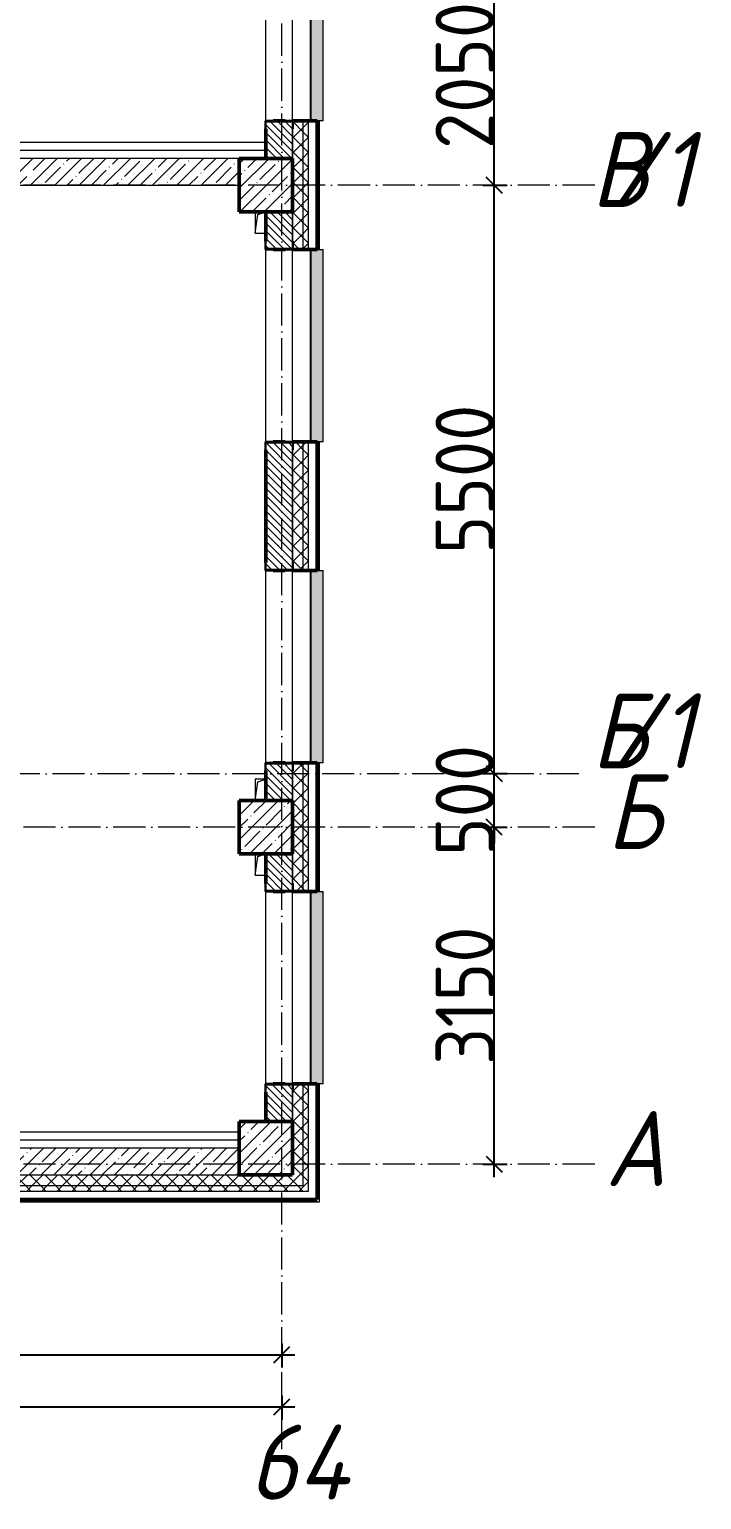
# Model space of a CAD drawing. Header units: millimetres. Extents: x -12989 to 629078, y -109036 to 555275.
# Drawn here: x 615357 to 621641, y 85832 to 99571 of the extents above; entities that cross this region are included whole.
import ezdxf

# ---------------------------------------------------------------- set-up
doc = ezdxf.new("R2010")
doc.units = ezdxf.units.MM
doc.linetypes.add('50_200_ШТРИХ_1Т_ш5_п1_п1_', pattern=[700, 500, -100, 0, -100])
for name, color, linetype, lineweight in [('A-____-____-DIMS', 7, 'Continuous', 9), ('A-DETL-____-OTLN-4', 7, 'Continuous', 18), ('A-GENM-____-MCUT', 7, 'Continuous', 25), ('A-GENM-____-OTLN', 7, 'Continuous', 9), ('A-GENM-____-OTLN-1', 7, 'Continuous', 25), ('A-GLAZ-____-OTLN', 7, 'Continuous', 9), ('A-WALL-____-MCUT-1', 7, 'Continuous', 9), ('A-WALL-____-MCUT-2', 7, 'Continuous', 50), ('A-WALL-____-MCUT-3', 7, 'Continuous', 9), ('A-WALL-____-OTLN', 7, 'Continuous', 9), ('A-WALL-____-PATT-1', 7, 'Continuous', 9), ('A-WALL-FNSH-MCUT-1', 7, 'Continuous', 9), ('S-COLS-____-MCUT', 7, 'Continuous', 50), ('S-COLS-____-OTLN', 7, 'Continuous', 9), ('S-GRID-____-IDEN', 7, 'Continuous', 9), ('S-GRID-____-OTLN-1', 7, '50_200_ШТРИХ_1Т_ш5_п1_п1_', 9)]:
    doc.layers.add(name, color=color, linetype=linetype, lineweight=lineweight)
doc.layers.add('A-GLAZ-____-OTLN-1', color=7, linetype='Continuous', lineweight=9, true_color=0xc0c0c0)
doc.styles.add('ISOCPEUR_I', font='isocpeui.ttf', dxfattribs={"width": 0.9, "height": 2.5})
doc.styles.add('ISOCPEUR_I_9', font='isocpeui.ttf', dxfattribs={"width": 0.9, "height": 250})
doc.styles.add('СПДС', font='isocpeur.ttf', dxfattribs={"width": 0.9})
doc.dimstyles.new('ISO-2_5_0_9К_БОЛЬШОЙ_ОСИ', dxfattribs={"dimscale": 304.8, "dimtxt": 248.995294, "dimasz": 0.492126, "dimexe": 0.393701, "dimexo": 0, "dimgap": 0, "dimtad": 1, "dimdec": 0, "dimzin": 0, "dimdsep": 46, "dimtxsty": 'ISOCPEUR_I_9', "dimblk1": 'OBLIQUE', "dimblk2": 'OBLIQUE', "dimsah": 1, "dimcen": 0.09, "dimdle": 0.393701, "dimazin": 0, "dimtfac": 1, "dimtdec": 4, "dimtix": 1, "dimtmove": 0, "dimatfit": 3, "dimfxl": 1, "dimtvp": 1, "dimtolj": 1, "dimtzin": 0, "dimarcsym": 2})
pattern_1 = [(45, (516567.8, 90784.41), (-70.71068, 70.71068), []), (135, (516567.8, 90784.41), (-70.71068, -70.71068), [])]
pattern_2 = [(135, (516567.8, 90784.41), (-35.35534, -35.35534), [])]
pattern_3 = [(45, (516567.8, 90784.41), (-114.04925, 114.04925), []), (45, (516681.85, 90784.41), (-114.04925, 114.04925), [201.612, -40.322, 3.353, -36.97])]
pattern_4 = [(45, (516567.8, 90784.41), (-85.53659, 85.53659), []), (45, (516624.82, 90784.41), (-85.53659, 85.53659), [])]

# ---------------------------------------------------------------- blocks, each defined once
blk = doc.blocks.new('BSC_Колонна _Прямоугольная - 500х500-V20-АР1_План отверстий 2 этажа в осях 1-64_А-ГГ')
at = {"layer": 'S-COLS-____-OTLN'}
h = blk.add_hatch(dxfattribs=at)
h.set_pattern_fill('FP_49', color=256, style=0, pattern_type=2)
h.set_pattern_definition([(45, (-101000, 1668.96), (-114.04925, 114.04925), []), (45, (-100885.95, 1668.96), (-114.04925, 114.04925), [201.613, -40.323, 3.353, -36.97])])
h.paths.add_polyline_path([(-250, -250), (250, -250), (250, 250), (-250, 250), (-250, -175)], flags=0)
at = {"layer": 'S-COLS-____-MCUT'}
for p, q in [((250, 250), (-250, 250)), ((-250, 250), (-250, -250)), ((250, -250), (250, 250)), ((-250, -250), (250, -250))]:
    blk.add_line(p, q, dxfattribs=at)
blk = doc.blocks.new('BSC_Колонна _Прямоугольная - 500х500-V22-АР1_План отверстий 2 этажа в осях 1-64_А-ГГ')
at = {"layer": 'S-COLS-____-OTLN'}
h = blk.add_hatch(dxfattribs=at)
h.set_pattern_fill('FP_51', color=256, style=0, pattern_type=2)
h.set_pattern_definition([(45, (-101000, -7331.04), (-114.04925, 114.04925), []), (45, (-100885.95, -7331.04), (-114.04925, 114.04925), [201.613, -40.323, 3.353, -36.97])])
h.paths.add_polyline_path([(-250, -250), (250, -250), (250, 250), (-250, 250)], flags=0)
at = {"layer": 'S-COLS-____-MCUT'}
for p, q in [((250, 250), (-250, 250)), ((-250, 250), (-250, -250)), ((250, -250), (250, 250)), ((-250, -250), (250, -250))]:
    blk.add_line(p, q, dxfattribs=at)
blk = doc.blocks.new('BSC_Колонна _Прямоугольная - 500х500-V77-АР1_План отверстий 2 этажа в осях 1-64_А-ГГ')
at = {"layer": 'S-COLS-____-OTLN'}
h = blk.add_hatch(dxfattribs=at)
h.set_pattern_fill('FP_106', color=256, style=0, pattern_type=2)
h.set_pattern_definition([(45, (-101000, -1331.04), (-114.04925, 114.04925), []), (45, (-100885.95, -1331.04), (-114.04925, 114.04925), [201.613, -40.323, 3.353, -36.97])])
h.paths.add_polyline_path([(-250, -250), (250, -250), (250, 250), (-250, 250)], flags=0)
at = {"layer": 'S-COLS-____-MCUT'}
for p, q in [((250, 250), (-250, 250)), ((-250, 250), (-250, -250)), ((250, -250), (250, 250)), ((-250, -250), (250, -250))]:
    blk.add_line(p, q, dxfattribs=at)
blk = doc.blocks.new('Фахверк_СКБ_Уголок - 250_2700-27497298-АР1_План отверстий 2 этажа в осях 1-64_А-ГГ')
at = {"layer": 'A-GENM-____-MCUT'}
for p, q in [((200, 181), (125, 181)), ((125, 181), (125, 106)), ((131, 106), (131, 175)), ((131, 175), (200, 175)), ((200, 175), (200, 181)), ((125, 106), (131, 106)), ((131, -6), (125, -6)), ((125, -6), (125, -81)), ((125, -81), (200, -81)), ((131, -75), (131, -6)), ((200, -75), (131, -75)), ((200, -81), (200, -75))]:
    blk.add_line(p, q, dxfattribs=at)
blk = doc.blocks.new('AR_Отверстие прямоугольное _в плите_ - AR_Отверстие прямоугольное _в плите_-V163-АР1_План отверстий 2 этажа в осях 1-64_А-ГГ')
at = {"layer": 'A-GENM-____-OTLN'}
for p, q in [((-50, 99), (-50, -100)), ((-50, -100), (-25, 75)), ((-25, 75), (48, 99)), ((-50, -100), (50, -100))]:
    blk.add_line(p, q, dxfattribs=at)
blk = doc.blocks.new('AR_Отверстие прямоугольное _в плите_ - AR_Отверстие прямоугольное _в плите_-V164-АР1_План отверстий 2 этажа в осях 1-64_А-ГГ')
at = {"layer": 'A-GENM-____-OTLN'}
for p, q in [((-50, 100), (-50, -100)), ((-50, -100), (-25, 75)), ((-25, 75), (50, 100)), ((-50, -100), (50, -100))]:
    blk.add_line(p, q, dxfattribs=at)
blk = doc.blocks.new('AR_Отверстие прямоугольное _в плите_ - AR_Отверстие прямоугольное _в плите_-V167-АР1_План отверстий 2 этажа в осях 1-64_А-ГГ')
at = {"layer": 'A-GENM-____-OTLN'}
for p, q in [((50, 100), (-50, 100)), ((-50, 100), (-50, -100)), ((-50, -100), (-25, 75)), ((-25, 75), (50, 100))]:
    blk.add_line(p, q, dxfattribs=at)
blk = doc.blocks.new('Отлив_СКБ - Отлив витража_120_НВФ-V194-АР1_План отверстий 2 этажа в осях 1-64_А-ГГ')
at = {"layer": 'A-GLAZ-____-OTLN-1'}
for points in [[(1800, -2), (1800, 0), (0, 0), (0, -2), (1544, -2)], [(1544, -120), (1800, -120), (1800, -2), (0, -2), (0, -120)]]:
    blk.add_hatch(color=256, dxfattribs=at).paths.add_polyline_path(points, flags=0)
at = {"layer": 'A-GLAZ-____-OTLN'}
for p, q in [((0, 0), (1800, 0)), ((1800, -2), (0, -2)), ((0, -120), (0, -83)), ((0, -120), (1800, -120)), ((1800, -83), (1800, -120))]:
    blk.add_line(p, q, dxfattribs=at)
blk = doc.blocks.new('_Oblique')
at = {"color": 0, "linetype": 'ByBlock', "lineweight": -2}
blk.add_line((-0.5, -0.5), (0.5, 0.5), dxfattribs=at)
blk = doc.blocks.new('*D2890')
at = {"layer": 'A-____-____-DIMS', "color": 0, "lineweight": -2, "transparency": 16777216}
for p, q in [((386905, -88802), (386905, -85412)), ((386799, -85532), (387025, -85532)), ((386799, -88682), (387025, -88682))]:
    blk.add_line(p, q, dxfattribs=at)
at = {"layer": 'Defpoints', "color": 0, "transparency": 16777216}
for p in [(386799, -85532), (386905, -85532), (386799, -88682)]:
    blk.add_point(p, dxfattribs=at)
at = {"layer": 'A-____-____-DIMS', "color": 0, "lineweight": -2, "transparency": 16777216, "xscale": 150, "yscale": 150, "zscale": 150}
for p, rotation in [((386905, -85532), 90), ((386905, -88682), 270)]:
    blk.add_blockref('_Oblique', p, dxfattribs=dict(at, rotation=rotation))
at = {"layer": 'A-____-____-DIMS', "color": 0, "transparency": 16777216, "insert": (386631, -87107), "char_height": 548.6, "attachment_point": 5, "rotation": 90, "style": 'СПДС'}
blk.add_mtext('\\A1;3150', dxfattribs=at)
blk = doc.blocks.new('*D2891')
at = {"layer": 'A-____-____-DIMS', "color": 0, "lineweight": -2, "transparency": 16777216}
for p, q in [((386905, -85032), (386905, -84882)), ((386799, -85032), (387025, -85032)), ((386905, -85532), (386905, -85032)), ((386799, -85532), (387025, -85532)), ((386905, -85532), (386905, -85682))]:
    blk.add_line(p, q, dxfattribs=at)
at = {"layer": 'Defpoints', "color": 0, "transparency": 16777216}
for p in [(386799, -85032), (386905, -85032), (386799, -85532)]:
    blk.add_point(p, dxfattribs=at)
at = {"layer": 'A-____-____-DIMS', "color": 0, "lineweight": -2, "transparency": 16777216, "xscale": 150, "yscale": 150, "zscale": 150}
for p, rotation in [((386905, -85032), 270), ((386905, -85532), 90)]:
    blk.add_blockref('_Oblique', p, dxfattribs=dict(at, rotation=rotation))
at = {"layer": 'A-____-____-DIMS', "color": 0, "transparency": 16777216, "insert": (386631, -85282), "char_height": 548.6, "attachment_point": 5, "rotation": 90, "style": 'СПДС'}
blk.add_mtext('\\A1;500', dxfattribs=at)
blk = doc.blocks.new('*D2892')
at = {"layer": 'A-____-____-DIMS', "color": 0, "lineweight": -2, "transparency": 16777216}
for p, q in [((386905, -85152), (386905, -79412)), ((386799, -79532), (387025, -79532)), ((386799, -85032), (387025, -85032))]:
    blk.add_line(p, q, dxfattribs=at)
at = {"layer": 'Defpoints', "color": 0, "transparency": 16777216}
for p in [(386799, -79532), (386905, -79532), (386799, -85032)]:
    blk.add_point(p, dxfattribs=at)
at = {"layer": 'A-____-____-DIMS', "color": 0, "lineweight": -2, "transparency": 16777216, "xscale": 150, "yscale": 150, "zscale": 150}
for p, rotation in [((386905, -79532), 90), ((386905, -85032), 270)]:
    blk.add_blockref('_Oblique', p, dxfattribs=dict(at, rotation=rotation))
at = {"layer": 'A-____-____-DIMS', "color": 0, "transparency": 16777216, "insert": (386631, -82282), "char_height": 548.6, "attachment_point": 5, "rotation": 90, "style": 'СПДС'}
blk.add_mtext('\\A1;5500', dxfattribs=at)
blk = doc.blocks.new('*D2893')
at = {"layer": 'A-____-____-DIMS', "color": 0, "lineweight": -2, "transparency": 16777216}
for p, q in [((386799, -77482), (387025, -77482)), ((386905, -79652), (386905, -77362)), ((386799, -79532), (387025, -79532))]:
    blk.add_line(p, q, dxfattribs=at)
at = {"layer": 'Defpoints', "color": 0, "transparency": 16777216}
for p in [(386799, -77482), (386905, -77482), (386799, -79532)]:
    blk.add_point(p, dxfattribs=at)
at = {"layer": 'A-____-____-DIMS', "color": 0, "lineweight": -2, "transparency": 16777216, "xscale": 150, "yscale": 150, "zscale": 150}
for p, rotation in [((386905, -77482), 90), ((386905, -79532), 270)]:
    blk.add_blockref('_Oblique', p, dxfattribs=dict(at, rotation=rotation))
at = {"layer": 'A-____-____-DIMS', "color": 0, "transparency": 16777216, "insert": (386631, -78507), "char_height": 548.6, "attachment_point": 5, "rotation": 90, "style": 'СПДС'}
blk.add_mtext('\\A1;2050', dxfattribs=at)
blk = doc.blocks.new('*D2934')
at = {"layer": 'A-____-____-DIMS', "color": 0, "lineweight": -2, "transparency": 16777216}
for p, q in [((377121, -90356), (377121, -90582)), ((384921, -90356), (384921, -90582)), ((377001, -90462), (385041, -90462))]:
    blk.add_line(p, q, dxfattribs=at)
at = {"layer": 'Defpoints', "color": 0, "transparency": 16777216}
for p in [(377121, -90356), (384921, -90356), (384921, -90462)]:
    blk.add_point(p, dxfattribs=at)
at = {"layer": 'A-____-____-DIMS', "color": 0, "lineweight": -2, "transparency": 16777216, "xscale": 150, "yscale": 150, "zscale": 150, "rotation": 180}
blk.add_blockref('_Oblique', (377121, -90462), dxfattribs=at)
at = {"layer": 'A-____-____-DIMS', "color": 0, "lineweight": -2, "transparency": 16777216, "xscale": 150, "yscale": 150, "zscale": 150}
blk.add_blockref('_Oblique', (384921, -90462), dxfattribs=at)
at = {"layer": 'A-____-____-DIMS', "color": 0, "transparency": 16777216, "insert": (381021, -90188), "char_height": 548.6, "attachment_point": 5, "style": 'СПДС'}
blk.add_mtext('\\A1;7800', dxfattribs=at)
blk = doc.blocks.new('*D2935')
at = {"layer": 'A-____-____-DIMS', "color": 0, "lineweight": -2, "transparency": 16777216}
for p, q in [((281301, -90950), (385041, -90950)), ((281421, -90844), (281421, -91070)), ((384921, -90844), (384921, -91070))]:
    blk.add_line(p, q, dxfattribs=at)
at = {"layer": 'Defpoints', "color": 0, "transparency": 16777216}
for p in [(281421, -90844), (384921, -90844), (384921, -90950)]:
    blk.add_point(p, dxfattribs=at)
at = {"layer": 'A-____-____-DIMS', "color": 0, "lineweight": -2, "transparency": 16777216, "xscale": 150, "yscale": 150, "zscale": 150, "rotation": 180}
blk.add_blockref('_Oblique', (281421, -90950), dxfattribs=at)
at = {"layer": 'A-____-____-DIMS', "color": 0, "lineweight": -2, "transparency": 16777216, "xscale": 150, "yscale": 150, "zscale": 150}
blk.add_blockref('_Oblique', (384921, -90950), dxfattribs=at)
at = {"layer": 'A-____-____-DIMS', "color": 0, "transparency": 16777216, "insert": (333171, -90676), "char_height": 548.6, "attachment_point": 5, "style": 'СПДС'}
blk.add_mtext('\\A1;103500', dxfattribs=at)
blk = doc.blocks.new('3эт')
at = {"layer": 'S-GRID-____-OTLN-1', "color": 251, "ltscale": 0.6, "true_color": 0x636466}
for p, q in [((384920.7, -91346.1), (384920.7, -36982.5)), ((387845.1, -79532.4), (376792, -79532.4)), ((387697.2, -85032.4), (279101.9, -85032.4)), ((387845.1, -85532.4), (376792, -85532.4)), ((387845.1, -88682.4), (279101.9, -88682.4))]:
    blk.add_line(p, q, dxfattribs=at)
at = {"layer": 'S-GRID-____-IDEN', "char_height": 700, "attachment_point": 1, "style": 'ISOCPEUR_I'}
for s, insert, width in [('\\fISOCPEUR|b0|i1|c204|p34|;\\W.9;В', (387812.4, -79035.4), 223.671), ('/1', (387997, -79035.4), 346.329), ('\\fISOCPEUR|b0|i1|c204|p34|;\\W.9;Б', (387812.4, -84281.4), 223.671), ('/1', (387997, -84281.4), 346.329), ('\\fISOCPEUR|b0|i1|c204|p34|;\\W.9;Б', (387955.1, -85035.4), 223.671), ('\\fISOCPEUR|b0|i1|c204|p34|;\\W.9;А', (387943.4, -88185.4), 252.532), ('64', (384609.6, -91116.3), 425.696)]:
    blk.add_mtext(s, dxfattribs=dict(at, insert=insert, width=width))
at = {"layer": 'A-____-____-DIMS'}
for base, p1, p2, override, picture, middle in [((386904.9, -77482.4), (386798.9, -79532.4), (386798.9, -77482.4), {"dimtxt": 1.8, "dimpost": '<>', "dimtxsty": 'СПДС', "dimfxl": 2050}, '*D2893', (386630.6, -78507.4)), ((386904.9, -79532.4), (386798.9, -85032.4), (386798.9, -79532.4), {"dimtxt": 1.8, "dimpost": '<>', "dimtxsty": 'СПДС', "dimfxl": 5500}, '*D2892', (386630.6, -82282.4)), ((386904.9, -85032.4), (386798.9, -85532.4), (386798.9, -85032.4), {"dimtxt": 1.8, "dimpost": '<>', "dimtxsty": 'СПДС', "dimfxl": 500}, '*D2891', (386630.6, -85282.4)), ((386904.9, -85532.4), (386798.9, -88682.4), (386798.9, -85532.4), {"dimtxt": 1.8, "dimpost": '<>', "dimtxsty": 'СПДС', "dimfxl": 3150}, '*D2890', (386630.6, -87107.4))]:
    dim = blk.add_linear_dim(base=base, p1=p1, p2=p2, angle=90, dimstyle='ISO-2_5_0_9К_БОЛЬШОЙ_ОСИ', override=override, dxfattribs=at)
    dim.commit()
    dim.dimension.update_dxf_attribs({"geometry": picture, "text_midpoint": middle})
for base, p1, p2, override, picture, middle in [((384920.7, -90462), (377120.7, -90355.9), (384920.7, -90355.9), {"dimtxt": 1.8, "dimpost": '<>', "dimtxsty": 'СПДС', "dimfxl": 7800}, '*D2934', (381020.7, -90187.7)), ((384920.7, -90950.2), (281420.7, -90844.1), (384920.7, -90844.1), {"dimtxt": 1.8, "dimpost": '<>', "dimtxsty": 'СПДС', "dimfxl": 103500}, '*D2935', (333170.7, -90675.9))]:
    dim = blk.add_linear_dim(base=base, p1=p1, p2=p2, dimstyle='ISO-2_5_0_9К_БОЛЬШОЙ_ОСИ', override=override, dxfattribs=at)
    dim.commit()
    dim.dimension.update_dxf_attribs({"geometry": picture, "text_midpoint": middle})

msp = doc.modelspace()

# ---------------------------------------------------------------- hatches: boundary and pattern name
at = {"layer": 'A-WALL-____-PATT-1'}
h = msp.add_hatch(dxfattribs=at)
h.set_pattern_fill('FP_1', color=256, style=0, pattern_type=2)
h.set_pattern_definition(pattern_1)
h.paths.add_polyline_path([(617917.7976, 88765.4504), (617917.7976, 89715.4504), (617823.7976, 89715.4504), (617823.7976, 89640.4504), (617817.7976, 89640.4504), (617817.7976, 88765.4504)], flags=0)
h.paths.add_polyline_path([(617823.7976, 91515.4504), (617917.7976, 91515.4504), (617917.7976, 92715.4504), (617823.7976, 92715.4504), (617823.7976, 92640.4504), (617817.7976, 92640.4504), (617817.7976, 91590.4504), (617823.7976, 91590.4504), (617823.7976, 91520.317)], flags=0)
h.paths.add_polyline_path([(617823.7976, 94515.4504), (617917.7976, 94515.4504), (617917.7976, 95715.4504), (617823.7976, 95715.4504), (617823.7976, 95640.4504), (617817.7976, 95640.4504), (617817.7976, 94590.4504), (617823.7976, 94590.4504), (617823.7976, 94521.4504)], flags=0)
h.paths.add_polyline_path([(617917.7976, 97515.4504), (617917.7976, 98715.4504), (617823.7976, 98715.4504), (617823.7976, 98640.4504), (617817.7976, 98640.4504), (617817.7976, 97590.4504), (617823.7976, 97590.4504), (617823.7976, 97515.4504)], flags=0)
h.paths.add_polyline_path([(617917.7976, 100515.4504), (617917.7976, 101715.4504), (617823.7976, 101715.4504), (617823.7976, 101640.4504), (617817.7976, 101640.4504), (617817.7976, 100590.4504), (617823.7976, 100590.4504), (617823.7976, 100515.4504)], flags=0)
h.paths.add_polyline_path([(617917.7976, 103515.4504), (617917.7976, 104715.4504), (617823.7976, 104715.4504), (617823.7976, 104640.4504), (617817.7976, 104640.4504), (617817.7976, 103590.4504), (617823.7976, 103590.4504), (617823.7976, 103515.4504)], flags=0)
h.paths.add_polyline_path([(617823.7976, 106515.4504), (617917.7976, 106515.4504), (617917.7976, 107715.4504), (617823.7976, 107715.4504), (617823.7976, 107640.4504), (617817.7976, 107640.4504), (617817.7976, 106590.4504), (617823.7976, 106590.4504), (617823.7976, 106521.4504)], flags=0)
h.paths.add_polyline_path([(617823.7976, 109515.4504), (617917.7976, 109515.4504), (617917.7976, 110715.4504), (617823.7976, 110715.4504), (617823.7976, 110640.4504), (617817.7976, 110640.4504), (617817.7976, 109590.4504), (617823.7976, 109590.4504), (617823.7976, 109521.4504)], flags=0)
h.paths.add_polyline_path([(617917.7976, 115515.4504), (617917.7976, 116715.4504), (617823.7976, 116715.4504), (617823.7976, 116640.4504), (617817.7976, 116640.4504), (617817.7976, 115590.4504), (617823.7976, 115590.4504), (617823.7976, 115515.4504)], flags=0)
h.paths.add_polyline_path([(617823.7976, 118515.4504), (617917.7976, 118515.4504), (617917.7976, 119715.4504), (617823.7976, 119715.4504), (617823.7976, 119640.4504), (617817.7976, 119640.4504), (617817.7976, 118590.4504), (617823.7976, 118590.4504), (617823.7976, 118521.4504)], flags=0)
h.paths.add_polyline_path([(617823.7976, 121515.4504), (617917.7976, 121515.4504), (617917.7976, 122715.4504), (617823.7976, 122715.4504), (617823.7976, 122640.4504), (617817.7976, 122640.4504), (617817.7976, 121590.4504), (617823.7976, 121590.4504), (617823.7976, 121521.4504)], flags=0)
h.paths.add_polyline_path([(617917.7976, 124515.4504), (617917.7976, 125715.4504), (617823.7976, 125715.4504), (617823.7976, 125640.4504), (617817.7976, 125640.4504), (617817.7976, 124590.4504), (617823.7976, 124590.4504), (617823.7976, 124515.4504)], flags=0)
h.paths.add_polyline_path([(617823.7976, 127515.4504), (617917.7976, 127515.4504), (617917.7976, 128715.4504), (617823.7976, 128715.4504), (617823.7976, 128640.4504), (617817.7976, 128640.4504), (617817.7976, 127590.4504), (617823.7976, 127590.4504), (617823.7976, 127521.4504)], flags=0)
h.paths.add_polyline_path([(617917.7976, 130515.4504), (617917.7976, 131715.4504), (617823.7976, 131715.4504), (617823.7976, 131640.4504), (617817.7976, 131640.4504), (617817.7976, 130590.4504), (617823.7976, 130590.4504), (617823.7976, 130515.4504)], flags=0)
h.paths.add_polyline_path([(617823.7976, 136515.4504), (617917.7976, 136515.4504), (617917.7976, 137580.4504), (617817.7976, 137580.4504), (617817.7976, 136590.4504), (617823.7976, 136590.4504), (617823.7976, 136521.4504)], flags=0)
h = msp.add_hatch(dxfattribs=at)
h.set_pattern_fill('FP_1', color=256, style=0, pattern_type=2)
h.set_pattern_definition(pattern_1)
h.paths.add_polyline_path([(617917.7976, 88715.4504), (617967.7976, 88715.4504), (617967.7976, 89715.4504), (617917.7976, 89715.4504), (617917.7976, 88765.4504)], flags=0)
h.paths.add_polyline_path([(617917.7976, 91515.4504), (617967.7976, 91515.4504), (617967.7976, 92715.4504), (617917.7976, 92715.4504), (617917.7976, 91520.317)], flags=0)
h.paths.add_polyline_path([(617967.7976, 94515.4504), (617967.7976, 95715.4504), (617917.7976, 95715.4504), (617917.7976, 94515.4504)], flags=0)
h.paths.add_polyline_path([(617917.7976, 97515.4504), (617967.7976, 97515.4504), (617967.7976, 98715.4504), (617917.7976, 98715.4504), (617917.7976, 97540.275)], flags=0)
h.paths.add_polyline_path([(617917.7976, 100515.4504), (617967.7976, 100515.4504), (617967.7976, 101715.4504), (617917.7976, 101715.4504), (617917.7976, 100980.251)], flags=0)
h.paths.add_polyline_path([(617967.7976, 103515.4504), (617967.7976, 104715.4504), (617917.7976, 104715.4504), (617917.7976, 103515.4504)], flags=0)
h.paths.add_polyline_path([(617917.7976, 106515.4504), (617967.7976, 106515.4504), (617967.7976, 107715.4504), (617917.7976, 107715.4504), (617917.7976, 107000.2089)], flags=0)
h.paths.add_polyline_path([(617917.7976, 109515.4504), (617967.7976, 109515.4504), (617967.7976, 110715.4504), (617917.7976, 110715.4504), (617917.7976, 110440.1849)], flags=0)
h.paths.add_polyline_path([(617967.7976, 115515.4504), (617967.7976, 116715.4504), (617917.7976, 116715.4504), (617917.7976, 115515.4504)], flags=0)
h.paths.add_polyline_path([(617967.7976, 118515.4504), (617967.7976, 119715.4504), (617917.7976, 119715.4504), (617917.7976, 118515.4504)], flags=0)
h.paths.add_polyline_path([(617967.7976, 121515.4504), (617967.7976, 122715.4504), (617917.7976, 122715.4504), (617917.7976, 121515.4504)], flags=0)
h.paths.add_polyline_path([(617967.7976, 124515.4504), (617967.7976, 125715.4504), (617917.7976, 125715.4504), (617917.7976, 124515.4504)], flags=0)
h.paths.add_polyline_path([(617917.7976, 127515.4504), (617967.7976, 127515.4504), (617967.7976, 128715.4504), (617917.7976, 128715.4504), (617917.7976, 127640.0648)], flags=0)
h.paths.add_polyline_path([(617967.7976, 130515.4504), (617967.7976, 131715.4504), (617917.7976, 131715.4504), (617917.7976, 130515.4504)], flags=0)
h.paths.add_polyline_path([(617917.7976, 136515.4504), (617967.7976, 136515.4504), (617967.7976, 137580.4504), (617917.7976, 137580.4504), (617917.7976, 137099.9988)], flags=0)
h = msp.add_hatch(dxfattribs=at)
h.set_pattern_fill('FP_3', color=256, style=0, pattern_type=2)
h.set_pattern_definition(pattern_4)
h.paths.add_polyline_path([(618047.7976, 88615.4504), (618067.7976, 88615.4504), (618067.7976, 89715.4504), (618047.7976, 89715.4504), (618047.7976, 88635.4504)], flags=0)
h.paths.add_polyline_path([(618067.7976, 91515.4504), (618067.7976, 92715.4504), (618047.7976, 92715.4504), (618047.7976, 91515.4504)], flags=0)
h.paths.add_polyline_path([(618067.7976, 94515.4504), (618067.7976, 95715.4504), (618047.7976, 95715.4504), (618047.7976, 94515.4504)], flags=0)
h.paths.add_polyline_path([(618067.7976, 97515.4504), (618067.7976, 98715.4504), (618047.7976, 98715.4504), (618047.7976, 97515.4504)], flags=0)
h.paths.add_polyline_path([(618047.7976, 100515.4504), (618067.7976, 100515.4504), (618067.7976, 101715.4504), (618047.7976, 101715.4504), (618047.7976, 100980.251)], flags=0)
h.paths.add_polyline_path([(618047.7976, 103515.4504), (618067.7976, 103515.4504), (618067.7976, 104715.4504), (618047.7976, 104715.4504), (618047.7976, 103560.2329)], flags=0)
h.paths.add_polyline_path([(618047.7976, 106515.4504), (618067.7976, 106515.4504), (618067.7976, 107715.4504), (618047.7976, 107715.4504), (618047.7976, 107000.2089)], flags=0)
h.paths.add_polyline_path([(618047.7976, 109515.4504), (618067.7976, 109515.4504), (618067.7976, 110715.4504), (618047.7976, 110715.4504), (618047.7976, 110440.1849)], flags=0)
h.paths.add_polyline_path([(618067.7976, 115515.4504), (618067.7976, 116715.4504), (618047.7976, 116715.4504), (618047.7976, 115515.4504)], flags=0)
h.paths.add_polyline_path([(618047.7976, 118515.4504), (618067.7976, 118515.4504), (618067.7976, 119715.4504), (618047.7976, 119715.4504), (618047.7976, 119040.1249)], flags=0)
h.paths.add_polyline_path([(618047.7976, 121515.4504), (618067.7976, 121515.4504), (618067.7976, 122715.4504), (618047.7976, 122715.4504), (618047.7976, 122480.1008)], flags=0)
h.paths.add_polyline_path([(618047.7976, 124515.4504), (618067.7976, 124515.4504), (618067.7976, 125715.4504), (618047.7976, 125715.4504), (618047.7976, 125060.0828)], flags=0)
h.paths.add_polyline_path([(618067.7976, 127515.4504), (618067.7976, 128715.4504), (618047.7976, 128715.4504), (618047.7976, 127515.4504)], flags=0)
h.paths.add_polyline_path([(618047.7976, 130515.4504), (618067.7976, 130515.4504), (618067.7976, 131715.4504), (618047.7976, 131715.4504), (618047.7976, 131080.0408)], flags=0)
h.paths.add_polyline_path([(618067.7976, 136515.4504), (618067.7976, 137580.4504), (618047.7976, 137580.4504), (618047.7976, 136515.4504)], flags=0)
h = msp.add_hatch(dxfattribs=at)
h.set_pattern_fill('FP_6', color=256, style=0, pattern_type=2)
h.set_pattern_definition(pattern_2)
h.paths.add_polyline_path([(617567.7976, 98365.4504), (617817.7976, 98365.4504), (617817.7976, 98709.4504), (617748.7976, 98709.4504), (617748.7976, 98715.4504), (617636.7976, 98715.4504), (617636.7976, 98709.4504), (617567.7976, 98709.4504), (617567.7976, 98400.269)], flags=0)
h.paths.add_polyline_path([(617748.7976, 100515.4504), (617748.7976, 100521.4504), (617817.7976, 100521.4504), (617817.7976, 100865.4504), (617567.7976, 100865.4504), (617567.7976, 100521.4504), (617636.7976, 100521.4504), (617636.7976, 100515.4504)], flags=0)
h = msp.add_hatch(dxfattribs=at)
h.set_pattern_fill('FP_25', color=256, style=0, pattern_type=2)
h.set_pattern_definition(pattern_3)
h.paths.add_polyline_path([(617317.7976, 98115.4504), (617317.7976, 98365.4504), (610317.7976, 98365.4504), (610317.7976, 98115.4504), (617299.5724, 98115.4504)], flags=0)
h = msp.add_hatch(dxfattribs=at)
h.set_pattern_fill('FP_6', color=256, style=0, pattern_type=2)
h.set_pattern_definition(pattern_2)
h.paths.add_polyline_path([(617567.7976, 92365.4504), (617817.7976, 92365.4504), (617817.7976, 92709.4504), (617748.7976, 92709.4504), (617748.7976, 92715.4504), (617636.7976, 92715.4504), (617636.7976, 92709.4504), (617567.7976, 92709.4504), (617567.7976, 92380.311)], flags=0)
h.paths.add_polyline_path([(617748.7976, 94515.4504), (617748.7976, 94521.4504), (617817.7976, 94521.4504), (617817.7976, 95709.4504), (617748.7976, 95709.4504), (617748.7976, 95715.4504), (617636.7976, 95715.4504), (617636.7976, 95709.4504), (617567.7976, 95709.4504), (617567.7976, 94521.4504), (617636.7976, 94521.4504), (617636.7976, 94515.4504)], flags=0)
h.paths.add_polyline_path([(617748.7976, 97515.4504), (617748.7976, 97521.4504), (617817.7976, 97521.4504), (617817.7976, 97865.4504), (617567.7976, 97865.4504), (617567.7976, 97521.4504), (617636.7976, 97521.4504), (617636.7976, 97515.4504)], flags=0)
h = msp.add_hatch(dxfattribs=at)
h.set_pattern_fill('FP_6', color=256, style=0, pattern_type=2)
h.set_pattern_definition(pattern_2)
h.paths.add_polyline_path([(617817.7976, 89365.4504), (617817.7976, 89709.4504), (617748.7976, 89709.4504), (617748.7976, 89715.4504), (617636.7976, 89715.4504), (617636.7976, 89709.4504), (617567.7976, 89709.4504), (617567.7976, 89365.4504), (617748.7976, 89365.4504)], flags=0)
h.paths.add_polyline_path([(617748.7976, 91515.4504), (617748.7976, 91521.4504), (617817.7976, 91521.4504), (617817.7976, 91865.4504), (617567.7976, 91865.4504), (617567.7976, 91521.4504), (617636.7976, 91520.317), (617636.7976, 91515.4504)], flags=0)
h = msp.add_hatch(dxfattribs=at)
h.set_pattern_fill('FP_25', color=256, style=0, pattern_type=2)
h.set_pattern_definition(pattern_3)
h.paths.add_polyline_path([(617299.5724, 88865.4504), (617317.7976, 88865.4504), (617317.7976, 89115.4504), (610317.7976, 89115.4504), (610317.7976, 88865.4504), (615532.1081, 88865.4504)], flags=0)
h = msp.add_hatch(dxfattribs=at)
h.set_pattern_fill('FP_1', color=256, style=0, pattern_type=2)
h.set_pattern_definition(pattern_1)
h.paths.add_polyline_path([(617817.7976, 88715.4504), (617917.7976, 88715.4504), (617917.7976, 88765.4504), (608717.7976, 88765.4504), (608717.7976, 88715.4504), (617299.5724, 88715.4504)], flags=0)
h.paths.add_polyline_path([(605811.0546, 88715.4504), (606917.7976, 88715.4504), (606917.7976, 88765.4504), (598967.7976, 88765.4504), (598967.7976, 88715.4504), (604927.3224, 88715.4504)], flags=0)
h.paths.add_polyline_path([(596767.7976, 88715.4504), (597967.7976, 88715.4504), (597967.7976, 88765.4504), (596767.7976, 88765.4504)], flags=0)
h.paths.add_polyline_path([(588967.7976, 88715.4504), (588967.7976, 88765.4504), (587567.7976, 88765.4504), (587567.7976, 88715.4504), (588136.4117, 88715.4504)], flags=0)
h.paths.add_polyline_path([(585767.7976, 88715.4504), (585767.7976, 88765.4504), (584567.7976, 88765.4504), (584567.7976, 88715.4504), (585485.2152, 88715.4504)], flags=0)
h.paths.add_polyline_path([(581950.2867, 88715.4504), (582767.4945, 88715.4504), (582767.4945, 88765.4504), (581567.7976, 88765.4504), (581567.7976, 88715.4504)], flags=0)
h.paths.add_polyline_path([(579767.7976, 88715.4504), (579767.7976, 88765.4504), (578567.7976, 88765.4504), (578567.7976, 88715.4504), (579299.0902, 88715.4504)], flags=0)
h.paths.add_polyline_path([(576647.8938, 88715.4504), (576767.7976, 88715.4504), (576767.7976, 88765.4504), (575567.7872, 88765.4504), (575567.7872, 88715.4504), (575764.1617, 88715.4504)], flags=0)
h.paths.add_polyline_path([(570767.7872, 88715.4504), (570767.7872, 88765.4504), (569567.7924, 88765.4504), (569567.7924, 88715.4504), (570461.7688, 88715.4504)], flags=0)
h.paths.add_polyline_path([(567767.7924, 88715.4504), (567767.7924, 88765.4504), (566567.7976, 88765.4504), (566567.7976, 88715.4504), (566926.8402, 88715.4504)], flags=0)
h.paths.add_polyline_path([(563567.7976, 88715.4504), (564767.7976, 88715.4504), (564767.7976, 88765.4504), (563567.7976, 88765.4504)], flags=0)
h.paths.add_polyline_path([(561624.4474, 88715.4504), (561767.7976, 88715.4504), (561767.7976, 88765.4504), (560567.7976, 88765.4504), (560567.7976, 88715.4504), (560740.7152, 88715.4504)], flags=0)
h.paths.add_polyline_path([(558767.7976, 88715.4504), (558767.7976, 88765.4504), (557567.7976, 88765.4504), (557567.7976, 88715.4504), (558089.5188, 88715.4504)], flags=0)
h.paths.add_polyline_path([(555438.3224, 88715.4504), (555767.7976, 88715.4504), (555767.7976, 88765.4504), (554367.7976, 88765.4504), (554367.7976, 88715.4504), (554554.5902, 88715.4504)], flags=0)
h.paths.add_polyline_path([(552567.7976, 88715.4504), (552567.7976, 88765.4504), (551367.7976, 88765.4504), (551367.7976, 88715.4504), (551903.3938, 88715.4504)], flags=0)
h.paths.add_polyline_path([(549567.7976, 88715.4504), (549567.7976, 88765.4504), (548367.7976, 88765.4504), (548368.4652, 88715.4504)], flags=0)
h.paths.add_polyline_path([(546567.7976, 88715.4504), (546567.7976, 88765.4504), (545367.7976, 88765.4504), (545367.7976, 88715.4504)], flags=0)
h.paths.add_polyline_path([(542367.7976, 88715.4504), (543567.7976, 88715.4504), (543567.7976, 88765.4504), (542367.7976, 88765.4504)], flags=0)
h.paths.add_polyline_path([(540567.7976, 88715.4504), (540567.7976, 88765.4504), (539367.7976, 88765.4504), (539367.7976, 88715.4504), (539531.1438, 88715.4504)], flags=0)
h.paths.add_polyline_path([(537567.7976, 88715.4504), (537567.7976, 88765.4504), (536367.7976, 88765.4504), (536367.7976, 88715.4504), (536879.9473, 88715.4504)], flags=0)
h.paths.add_polyline_path([(534567.7976, 88715.4504), (534567.7976, 88765.4504), (533367.7976, 88765.4504), (533367.7976, 88715.4504), (534228.7509, 88715.4504)], flags=0)
h.paths.add_polyline_path([(531567.7976, 88715.4504), (531567.7976, 88765.4504), (530367.7976, 88765.4504), (530367.7976, 88715.4504), (530693.8223, 88715.4504)], flags=0)
h.paths.add_polyline_path([(529367.7976, 88715.4504), (529367.7976, 88765.4504), (523967.7976, 88765.4504), (523967.7976, 88715.4504), (528926.358, 88715.4504)], flags=0)
h.paths.add_polyline_path([(522967.7976, 88715.4504), (522967.7976, 88765.4504), (514017.7976, 88765.4504), (514017.7976, 88715.4504), (521856.5009, 88715.4504)], flags=0)
h = msp.add_hatch(dxfattribs=at)
h.set_pattern_fill('FP_1', color=256, style=0, pattern_type=2)
h.set_pattern_definition(pattern_1)
h.paths.add_polyline_path([(617817.7976, 88765.4504), (617817.7976, 88865.4504), (608792.7976, 88865.4504), (608792.7976, 88859.4504), (608717.7976, 88859.4504), (608717.7976, 88765.4504), (617317.7976, 88765.4504)], flags=0)
h.paths.add_polyline_path([(606917.7976, 88765.4504), (606917.7976, 88859.4504), (606842.7976, 88859.4504), (606842.7976, 88865.4504), (598967.7976, 88865.4504), (598967.7976, 88765.4504), (606694.7867, 88765.4504)], flags=0)
h.paths.add_polyline_path([(597467.7976, 88765.4504), (597967.7976, 88765.4504), (597967.7976, 88865.4504), (596842.7976, 88865.4504), (596842.7976, 88859.4504), (596767.7976, 88859.4504), (596767.7976, 88765.4504), (596842.7976, 88765.4504)], flags=0)
h.paths.add_polyline_path([(587567.7976, 88765.4504), (588967.7976, 88765.4504), (588967.7976, 88865.4504), (587642.7976, 88865.4504), (587642.7976, 88859.4504), (587567.7976, 88859.4504)], flags=0)
h.paths.add_polyline_path([(585417.7976, 88765.4504), (585767.7976, 88765.4504), (585767.7976, 88859.4504), (585692.7976, 88859.4504), (585692.7976, 88865.4504), (584642.7976, 88865.4504), (584642.7976, 88859.4504), (584567.7976, 88859.4504), (584567.7976, 88765.4504), (584917.7976, 88765.4504)], flags=0)
h.paths.add_polyline_path([(582767.4945, 88765.4504), (582767.4945, 88859.4504), (582692.7976, 88859.4504), (582692.7976, 88865.4504), (581642.7976, 88865.4504), (581642.7976, 88859.4504), (581567.7976, 88859.4504), (581567.7976, 88765.4504), (581950.2867, 88765.4504)], flags=0)
h.paths.add_polyline_path([(579767.7976, 88765.4504), (579767.7976, 88859.4504), (579692.7976, 88859.4504), (579692.7976, 88865.4504), (578642.7976, 88865.4504), (578642.7976, 88859.4504), (578567.7976, 88859.4504), (578567.7976, 88765.4504), (579299.0902, 88765.4504)], flags=0)
h.paths.add_polyline_path([(575917.7976, 88765.4504), (576767.7976, 88765.4504), (576767.7976, 88859.4504), (576692.7976, 88859.4504), (576692.7976, 88865.4504), (575642.7976, 88865.4504), (575642.7976, 88859.4504), (575567.7976, 88859.4504), (575567.7872, 88765.4504), (575764.1617, 88765.4504)], flags=0)
h.paths.add_polyline_path([(570461.7688, 88765.4504), (570767.7872, 88765.4504), (570767.7872, 88859.4504), (570692.7976, 88859.4504), (570692.7976, 88865.4504), (569642.7976, 88865.4504), (569642.7976, 88859.4504), (569567.7976, 88859.4504), (569567.7924, 88765.4504), (570417.7976, 88765.4504)], flags=0)
h.paths.add_polyline_path([(566567.7976, 88765.4504), (567767.7924, 88765.4504), (567767.7924, 88859.4504), (567692.7976, 88859.4504), (567692.7976, 88865.4504), (566642.7976, 88865.4504), (566642.7976, 88859.4504), (566567.7976, 88859.4504)], flags=0)
h.paths.add_polyline_path([(564275.6438, 88765.4504), (564767.7976, 88765.4504), (564767.7976, 88859.4504), (564692.7976, 88859.4504), (564692.7976, 88865.4504), (563642.7976, 88865.4504), (563642.7976, 88859.4504), (563567.7976, 88859.4504), (563567.7976, 88765.4504), (563642.7976, 88765.4504)], flags=0)
h.paths.add_polyline_path([(561624.4474, 88765.4504), (561767.7976, 88765.4504), (561767.7976, 88859.4504), (561692.7976, 88859.4504), (561692.7976, 88865.4504), (560642.7976, 88865.4504), (560642.7976, 88859.4504), (560567.7976, 88859.4504), (560567.7976, 88765.4504), (561417.7976, 88765.4504)], flags=0)
h.paths.add_polyline_path([(558767.7976, 88765.4504), (558767.7976, 88859.4504), (558692.7976, 88859.4504), (558692.7976, 88865.4504), (557642.7976, 88865.4504), (557642.7976, 88859.4504), (557567.7976, 88859.4504), (557567.7976, 88765.4504), (558692.7976, 88765.4504)], flags=0)
h.paths.add_polyline_path([(555767.7976, 88765.4504), (555767.7976, 88859.4504), (555692.7976, 88860.0933), (555692.7976, 88865.4504), (554367.7976, 88865.4504), (554367.7976, 88765.4504), (555761.7976, 88765.4504)], flags=0)
h.paths.add_polyline_path([(551367.7976, 88765.4504), (552567.7976, 88765.4504), (552567.7976, 88859.4504), (552492.7976, 88859.4504), (552492.7976, 88865.4504), (551367.7976, 88865.4504)], flags=0)
h.paths.add_polyline_path([(549561.7976, 88765.4504), (549567.7976, 88765.4504), (549567.7976, 88859.4504), (549492.7976, 88859.4504), (549492.7976, 88865.4504), (548442.7976, 88865.4504), (548442.7976, 88859.4504), (548367.7976, 88859.4504), (548368.4652, 88765.4504), (549492.7976, 88765.4504)], flags=0)
h.paths.add_polyline_path([(546492.7976, 88765.4504), (546567.7976, 88765.4504), (546567.7976, 88859.4504), (546492.7976, 88859.4504), (546492.7976, 88865.4504), (545367.7976, 88865.4504), (545367.7976, 88765.4504), (545867.7976, 88765.4504)], flags=0)
h.paths.add_polyline_path([(542867.7976, 88765.4504), (543567.7976, 88765.4504), (543567.7976, 88859.4504), (543492.7976, 88859.4504), (543492.7976, 88865.4504), (542367.7976, 88865.4504), (542367.7976, 88765.4504)], flags=0)
h.paths.add_polyline_path([(540567.7976, 88765.4504), (540567.7976, 88859.4504), (540492.7976, 88859.4504), (540492.7976, 88865.4504), (539442.7976, 88865.4504), (539442.7976, 88859.4504), (539367.7976, 88859.4504), (539367.7976, 88765.4504), (539531.1438, 88765.4504)], flags=0)
h.paths.add_polyline_path([(537492.7976, 88765.4504), (537567.7976, 88765.4504), (537567.7976, 88859.4504), (537492.7976, 88859.4504), (537492.7976, 88865.4504), (536367.7976, 88865.4504), (536367.7976, 88765.4504), (536879.9473, 88765.4504)], flags=0)
h.paths.add_polyline_path([(533367.7976, 88765.4504), (534567.7976, 88765.4504), (534567.7976, 88859.4504), (534492.7976, 88859.4504), (534492.7976, 88865.4504), (533367.7976, 88865.4504)], flags=0)
h.paths.add_polyline_path([(531567.7976, 88765.4504), (531567.7976, 88859.4504), (531492.7976, 88859.4504), (531492.7976, 88865.4504), (530442.7976, 88865.4504), (530442.7976, 88859.4504), (530367.7976, 88859.4504), (530367.7976, 88765.4504), (531467.7976, 88765.4504)], flags=0)
h.paths.add_polyline_path([(529367.7976, 88765.4504), (529367.7976, 88859.4504), (529292.7976, 88859.4504), (529292.7976, 88865.4504), (524042.7976, 88865.4504), (524042.7976, 88859.4504), (523967.7976, 88859.4504), (523967.7976, 88765.4504), (528926.358, 88765.4504)], flags=0)
h.paths.add_polyline_path([(521867.7976, 88765.4504), (522967.7976, 88765.4504), (522967.7976, 88859.4504), (522892.7976, 88859.4504), (522892.7976, 88865.4504), (514117.7976, 88865.4504), (514117.7976, 88765.4504), (521856.5009, 88765.4504)], flags=0)
h = msp.add_hatch(dxfattribs=at)
h.set_pattern_fill('FP_3', color=256, style=0, pattern_type=2)
h.set_pattern_definition(pattern_4)
h.paths.add_polyline_path([(618047.7976, 88615.4504), (618047.7976, 88635.4504), (608717.7976, 88635.4504), (608717.7976, 88615.4504), (617299.5724, 88615.4504)], flags=0)
h.paths.add_polyline_path([(606917.7976, 88615.4504), (606917.7976, 88635.4504), (598967.7976, 88635.4504), (598967.7976, 88615.4504), (606694.7867, 88615.4504)], flags=0)
h.paths.add_polyline_path([(596767.7976, 88615.4504), (597967.7976, 88615.4504), (597967.7976, 88635.4504), (596767.7976, 88635.4504)], flags=0)
h.paths.add_polyline_path([(588967.7976, 88615.4504), (588967.7976, 88635.4504), (588452.7976, 88635.4504), (588452.7976, 88615.4504)], flags=0)

# ---------------------------------------------------------------- linework, layer by layer
at = {"layer": 'A-DETL-____-OTLN-4'}
for p, q in [((617567.7976, 98515.4504), (610017.7976, 98515.4504)), ((617567.7976, 98440.4504), (610017.7976, 98440.4504)), ((617317.7976, 89265.4504), (610317.7976, 89265.4504)), ((617317.7976, 89190.4504), (610317.7976, 89190.4504))]:
    msp.add_line(p, q, dxfattribs=at)
at = {"layer": 'A-WALL-____-MCUT-1'}
for p, q in [((617317.7976, 98365.4504), (610317.7976, 98365.4504)), ((610317.7976, 98115.4504), (617317.7976, 98115.4504)), ((617317.7976, 89115.4504), (610317.7976, 89115.4504)), ((610317.7976, 88865.4504), (617317.7976, 88865.4504))]:
    msp.add_line(p, q, dxfattribs=at)
at = {"layer": 'A-WALL-____-MCUT-2'}
for p, q in [((617748.7976, 98715.4504), (617636.7976, 98715.4504)), ((618047.7976, 98715.4504), (617823.7976, 98715.4504)), ((618047.7976, 97515.4504), (618047.7976, 98715.4504)), ((617567.7976, 98640.4504), (617567.7976, 98365.4504)), ((617567.7976, 97865.4504), (617567.7976, 97590.4504)), ((617636.7976, 97515.4504), (617748.7976, 97515.4504)), ((617823.7976, 97515.4504), (618047.7976, 97515.4504)), ((617567.7976, 95640.4504), (617567.7976, 94590.4504)), ((617748.7976, 95715.4504), (617636.7976, 95715.4504)), ((618047.7976, 95715.4504), (617823.7976, 95715.4504)), ((618047.7976, 94515.4504), (618047.7976, 95715.4504)), ((617636.7976, 94515.4504), (617748.7976, 94515.4504)), ((617823.7976, 94515.4504), (618047.7976, 94515.4504)), ((617567.7976, 92640.4504), (617567.7976, 92365.4504)), ((617748.7976, 92715.4504), (617636.7976, 92715.4504)), ((618047.7976, 92715.4504), (617823.7976, 92715.4504)), ((618047.7976, 91515.4504), (618047.7976, 92715.4504)), ((617567.7976, 91865.4504), (617567.7976, 91590.4504)), ((617636.7976, 91515.4504), (617748.7976, 91515.4504)), ((617823.7976, 91515.4504), (618047.7976, 91515.4504)), ((617567.7976, 89640.4504), (617567.7976, 89365.4504)), ((617748.7976, 89715.4504), (617636.7976, 89715.4504)), ((618047.7976, 89715.4504), (617823.7976, 89715.4504)), ((618047.7976, 88635.4504), (618047.7976, 89715.4504)), ((608717.7976, 88635.4504), (618047.7976, 88635.4504))]:
    msp.add_line(p, q, dxfattribs=at)
at = {"layer": 'A-WALL-____-MCUT-3'}
for p, q in [((617917.7976, 97515.4504), (617917.7976, 98715.4504)), ((617967.7976, 97515.4504), (617967.7976, 98715.4504)), ((617817.7976, 98365.4504), (617817.7976, 98640.4504)), ((617817.7976, 98640.4504), (617817.7976, 98365.4504)), ((617817.7976, 97590.4504), (617817.7976, 97865.4504)), ((617817.7976, 97865.4504), (617817.7976, 97590.4504)), ((617817.7976, 94590.4504), (617817.7976, 95640.4504)), ((617817.7976, 95640.4504), (617817.7976, 94590.4504)), ((617917.7976, 94515.4504), (617917.7976, 95715.4504)), ((617967.7976, 94515.4504), (617967.7976, 95715.4504)), ((617817.7976, 92365.4504), (617817.7976, 92640.4504)), ((617817.7976, 92640.4504), (617817.7976, 92365.4504)), ((617917.7976, 91515.4504), (617917.7976, 92715.4504)), ((617967.7976, 91515.4504), (617967.7976, 92715.4504)), ((617817.7976, 91590.4504), (617817.7976, 91865.4504)), ((617817.7976, 91865.4504), (617817.7976, 91590.4504)), ((617817.7976, 89365.4504), (617817.7976, 89640.4504)), ((617817.7976, 89640.4504), (617817.7976, 89365.4504)), ((617917.7976, 88765.4504), (617917.7976, 89715.4504)), ((617967.7976, 88715.4504), (617967.7976, 89715.4504)), ((608717.7976, 88765.4504), (617917.7976, 88765.4504)), ((608717.7976, 88715.4504), (617967.7976, 88715.4504))]:
    msp.add_line(p, q, dxfattribs=at)
at = {"layer": 'A-WALL-____-OTLN'}
for p, q in [((617567.7976, 98715.4504), (617567.7976, 100515.4504)), ((617817.7976, 98715.4504), (617817.7976, 100515.4504)), ((617567.7976, 95715.4504), (617567.7976, 97515.4504)), ((617817.7976, 95715.4504), (617817.7976, 97515.4504)), ((617567.7976, 92715.4504), (617567.7976, 94515.4504)), ((617817.7976, 92715.4504), (617817.7976, 94515.4504)), ((617567.7976, 89715.4504), (617567.7976, 91515.4504)), ((617817.7976, 89715.4504), (617817.7976, 91515.4504))]:
    msp.add_line(p, q, dxfattribs=at)
at = {"layer": 'A-WALL-FNSH-MCUT-1'}
for p, q in [((618067.7976, 98715.4504), (618047.7976, 98715.4504)), ((618047.7976, 98715.4504), (618047.7976, 97515.4504)), ((618067.7976, 97515.4504), (618067.7976, 98715.4504)), ((618047.7976, 97515.4504), (618067.7976, 97515.4504)), ((618067.7976, 95715.4504), (618047.7976, 95715.4504)), ((618047.7976, 95715.4504), (618047.7976, 94515.4504)), ((618067.7976, 94515.4504), (618067.7976, 95715.4504)), ((618047.7976, 94515.4504), (618067.7976, 94515.4504)), ((618067.7976, 92715.4504), (618047.7976, 92715.4504)), ((618047.7976, 92715.4504), (618047.7976, 91515.4504)), ((618067.7976, 91515.4504), (618067.7976, 92715.4504)), ((618047.7976, 91515.4504), (618067.7976, 91515.4504)), ((618067.7976, 89715.4504), (618047.7976, 89715.4504)), ((618047.7976, 89715.4504), (618047.7976, 88635.4504)), ((618067.7976, 88615.4504), (618067.7976, 89715.4504)), ((608717.7976, 88615.4504), (618067.7976, 88615.4504))]:
    msp.add_line(p, q, dxfattribs=at)

# ---------------------------------------------------------------- block references
msp.add_blockref('3эт', (232797.0902, 177647.8646))
at = {"layer": 'A-GENM-____-OTLN'}
for name, p in [('AR_Отверстие прямоугольное _в плите_ - AR_Отверстие прямоугольное _в плите_-V164-АР1_План отверстий 2 этажа в осях 1-64_А-ГГ', (617517.7976, 97765.4504)), ('AR_Отверстие прямоугольное _в плите_ - AR_Отверстие прямоугольное _в плите_-V167-АР1_План отверстий 2 этажа в осях 1-64_А-ГГ', (617517.7976, 92465.4504)), ('AR_Отверстие прямоугольное _в плите_ - AR_Отверстие прямоугольное _в плите_-V163-АР1_План отверстий 2 этажа в осях 1-64_А-ГГ', (617517.7976, 91766.0335))]:
    msp.add_blockref(name, p, dxfattribs=at)
at = {"layer": 'A-GENM-____-OTLN-1'}
for p, rotation in [((617642.7976, 98840.4504), 269.9999999999999), ((617742.7976, 97390.4504), 89.9999999999999), ((617642.7976, 95840.4504), 269.9999999999999), ((617742.7976, 94390.4504), 89.9999999999999), ((617642.7976, 92840.4504), 269.9999999999999), ((617742.7976, 91390.4504), 89.9999999999999), ((617642.7976, 89840.4504), 269.9999999999999)]:
    msp.add_blockref('Фахверк_СКБ_Уголок - 250_2700-27497298-АР1_План отверстий 2 этажа в осях 1-64_А-ГГ', p, dxfattribs=dict(at, rotation=rotation))
at = {"layer": 'A-GLAZ-____-OTLN', "rotation": 90}
for p in [(617984.7976, 98715.4504), (617984.7976, 95715.4504), (617984.7976, 92715.4504), (617984.7976, 89715.4504)]:
    msp.add_blockref('Отлив_СКБ - Отлив витража_120_НВФ-V194-АР1_План отверстий 2 этажа в осях 1-64_А-ГГ', p, dxfattribs=at)
at = {"layer": 'S-COLS-____-OTLN'}
for name, p in [('BSC_Колонна _Прямоугольная - 500х500-V22-АР1_План отверстий 2 этажа в осях 1-64_А-ГГ', (617567.7976, 98115.4504)), ('BSC_Колонна _Прямоугольная - 500х500-V77-АР1_План отверстий 2 этажа в осях 1-64_А-ГГ', (617567.7976, 92115.4504)), ('BSC_Колонна _Прямоугольная - 500х500-V20-АР1_План отверстий 2 этажа в осях 1-64_А-ГГ', (617567.7976, 89115.4504))]:
    msp.add_blockref(name, p, dxfattribs=at)

doc.saveas('drawing.dxf')
